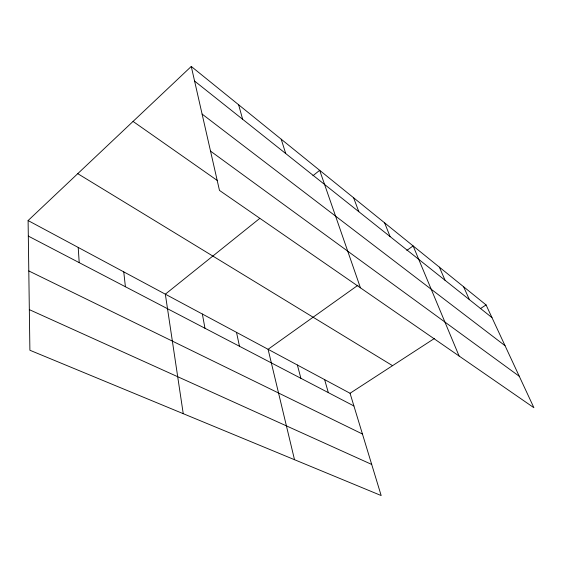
<?xml version="1.0" encoding="UTF-8"?>
<svg xmlns="http://www.w3.org/2000/svg" width="562" height="562" viewBox="0 0 562 562"><rect width="100%" height="100%" fill="white"/><g stroke="black" fill="none" stroke-linecap="round" stroke-linejoin="round"><path stroke-width="0.84" d="M28.1 220.557L350.049 393.267L381.169 495.551L29.891 350.245L28.1 220.557L191.263 66.449L486.074 304.927L533.9 407.717L219.468 190.406L191.263 66.449M259.721 218.428L165.333 294.179L183.24 413.681M312.908 175.744L319.673 170.321L360.446 287.842M358.036 285.187L268.088 349.304L294.509 459.709M406.853 250.392L413.126 245.917L459.098 356.02M350.049 393.267L434.335 338.528M480.257 308.707L486.074 304.927M29.329 309.634L371.7 464.437M28.795 270.933L362.448 434.026M28.311 236.089L353.912 405.975M77.746 173.665L392.543 365.672M133.054 121.427L217.543 180.655M210.525 151.115L519.274 376.28M202.102 114.072L505.041 345.693M194.585 81.061L491.975 317.607M463.601 286.753L469.439 299.687M439.358 267.14L445.097 280.326M384.64 222.875L390.077 236.56M353.61 197.775L358.816 211.691M281.211 139.207L285.714 153.545M324.632 379.638L328.334 392.627M238.639 104.771L242.629 119.27M297.382 365.019L300.881 378.303M236.511 332.36L239.468 346.262M202.362 314.046L204.968 328.257M123.759 271.875L125.403 286.746M78.209 247.442L79.214 262.644"/></g></svg>
